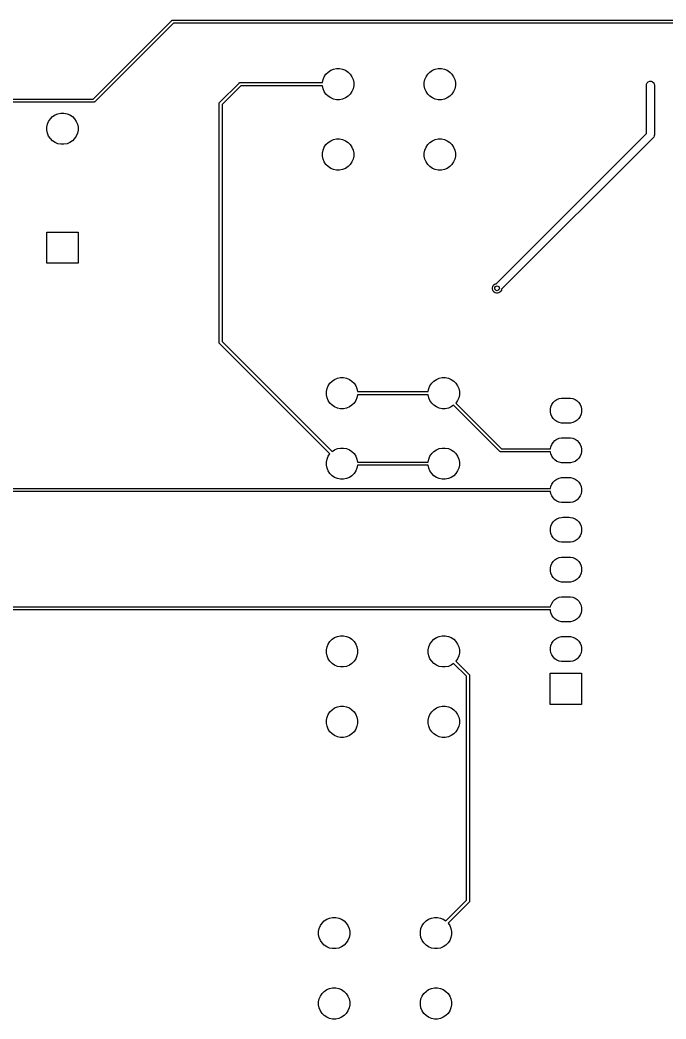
# Model space of a CAD drawing. Extents: x 2.01 to 7.85, y -5.9 to -1.95.
# Drawn here: x 4.933 to 6.557, y -4.46 to -1.947 of the extents above; entities that cross this region are included whole.
import ezdxf

# ---------------------------------------------------------------- set-up
doc = ezdxf.new("R2010")
doc.units = 0
doc.header["$MEASUREMENT"] = 0
doc.layers.add('BLACK', color=7, linetype='CONTINUOUS')

msp = doc.modelspace()

# ---------------------------------------------------------------- linework, layer by layer
at = {"layer": 'BLACK', "linetype": 'CONTINUOUS'}
for p, q in [((5.1165, -2.1457), (5.3141, -1.948)), ((5.3186, -1.9547), (5.1209, -2.1524)), ((5.3141, -1.948), (5.3147, -1.9475)), ((5.3147, -1.9475), (5.3152, -1.9473)), ((5.3152, -1.9473), (5.3162, -1.9469)), ((5.3162, -1.9469), (5.3169, -1.9469)), ((5.3169, -1.9469), (6.8937, -1.9469)), ((6.8921, -1.9547), (5.3186, -1.9547)), ((5.6976, -2.0897), (5.7019, -2.0833)), ((5.7019, -2.0833), (5.7073, -2.0778)), ((5.7073, -2.0778), (5.7137, -2.0735)), ((5.7137, -2.0735), (5.7209, -2.0706)), ((5.7209, -2.0706), (5.7284, -2.0691)), ((5.7284, -2.0691), (5.7361, -2.0691)), ((5.7361, -2.0691), (5.7437, -2.0706)), ((5.7437, -2.0706), (5.7508, -2.0735)), ((5.7508, -2.0735), (5.7573, -2.0778)), ((5.7573, -2.0778), (5.7627, -2.0833)), ((5.7627, -2.0833), (5.767, -2.0897)), ((5.9535, -2.0897), (5.9578, -2.0833)), ((5.9578, -2.0833), (5.9632, -2.0778)), ((5.9632, -2.0778), (5.9696, -2.0735)), ((5.9696, -2.0735), (5.9768, -2.0706)), ((5.9768, -2.0706), (5.9843, -2.0691)), ((5.9843, -2.0691), (5.992, -2.0691)), ((5.992, -2.0691), (5.9996, -2.0706)), ((5.9996, -2.0706), (6.0067, -2.0735)), ((6.0067, -2.0735), (6.0132, -2.0778)), ((6.0132, -2.0778), (6.0186, -2.0833)), ((6.0186, -2.0833), (6.0229, -2.0897)), ((5.4342, -2.1547), (5.4834, -2.1055)), ((5.4834, -2.1055), (5.484, -2.105)), ((5.484, -2.105), (5.4855, -2.1044)), ((5.4855, -2.1044), (5.4862, -2.1043)), ((5.4862, -2.1043), (5.6931, -2.1043)), ((5.6931, -2.1043), (5.6946, -2.0968)), ((5.6946, -2.0968), (5.6976, -2.0897)), ((5.767, -2.0897), (5.77, -2.0968)), ((5.77, -2.0968), (5.7715, -2.1044)), ((5.7715, -2.1044), (5.7715, -2.1121)), ((5.949, -2.1044), (5.9505, -2.0968)), ((5.949, -2.1121), (5.949, -2.1044)), ((5.9505, -2.0968), (5.9535, -2.0897)), ((6.0229, -2.0897), (6.0259, -2.0968)), ((6.0259, -2.0968), (6.0274, -2.1044)), ((6.0274, -2.1044), (6.0274, -2.1121)), ((6.5079, -2.1102), (6.5081, -2.1083)), ((6.5079, -2.2321), (6.5079, -2.1102)), ((6.5081, -2.1083), (6.5095, -2.1048)), ((6.5095, -2.1048), (6.5122, -2.1021)), ((6.5122, -2.1021), (6.5158, -2.1006)), ((6.5158, -2.1006), (6.5196, -2.1006)), ((6.5196, -2.1006), (6.5232, -2.1021)), ((6.5232, -2.1021), (6.5259, -2.1048)), ((6.5259, -2.1048), (6.5274, -2.1083)), ((6.5274, -2.1083), (6.5276, -2.1102)), ((6.5276, -2.1102), (6.5276, -2.2362)), ((5.4879, -2.1122), (5.4409, -2.1591)), ((5.6931, -2.1122), (5.4879, -2.1122)), ((5.6946, -2.1197), (5.6931, -2.1122)), ((5.6976, -2.1268), (5.6946, -2.1197)), ((5.7019, -2.1332), (5.6976, -2.1268)), ((5.7073, -2.1387), (5.7019, -2.1332)), ((5.7627, -2.1332), (5.7573, -2.1387)), ((5.767, -2.1268), (5.7627, -2.1332)), ((5.77, -2.1197), (5.767, -2.1268)), ((5.7715, -2.1121), (5.77, -2.1197)), ((5.9505, -2.1197), (5.949, -2.1121)), ((5.9535, -2.1268), (5.9505, -2.1197)), ((5.9578, -2.1332), (5.9535, -2.1268)), ((5.9632, -2.1387), (5.9578, -2.1332)), ((6.0186, -2.1332), (6.0132, -2.1387)), ((6.0229, -2.1268), (6.0186, -2.1332)), ((6.0259, -2.1197), (6.0229, -2.1268)), ((6.0274, -2.1121), (6.0259, -2.1197)), ((5.1181, -2.1535), (4.6457, -2.1535)), ((4.6473, -2.1457), (5.1165, -2.1457)), ((5.1189, -2.1535), (5.1181, -2.1535)), ((5.1203, -2.1529), (5.1189, -2.1535)), ((5.1209, -2.1524), (5.1203, -2.1529)), ((5.4331, -2.1567), (5.4337, -2.1553)), ((5.4331, -2.1575), (5.4331, -2.1567)), ((5.4331, -2.7579), (5.4331, -2.1575)), ((5.4337, -2.1553), (5.4342, -2.1547)), ((5.4409, -2.1591), (5.4409, -2.7562)), ((5.7137, -2.143), (5.7073, -2.1387)), ((5.7209, -2.1459), (5.7137, -2.143)), ((5.7284, -2.1474), (5.7209, -2.1459)), ((5.7361, -2.1474), (5.7284, -2.1474)), ((5.7437, -2.1459), (5.7361, -2.1474)), ((5.7508, -2.143), (5.7437, -2.1459)), ((5.7573, -2.1387), (5.7508, -2.143)), ((5.9696, -2.143), (5.9632, -2.1387)), ((5.9768, -2.1459), (5.9696, -2.143)), ((5.9843, -2.1474), (5.9768, -2.1459)), ((5.992, -2.1474), (5.9843, -2.1474)), ((5.9996, -2.1459), (5.992, -2.1474)), ((6.0067, -2.143), (5.9996, -2.1459)), ((6.0132, -2.1387), (6.0067, -2.143)), ((5.0144, -2.19), (5.0208, -2.1858)), ((5.0208, -2.1858), (5.0279, -2.1828)), ((5.0279, -2.1828), (5.0355, -2.1813)), ((5.0355, -2.1813), (5.0432, -2.1813)), ((5.0432, -2.1813), (5.0508, -2.1828)), ((5.0508, -2.1828), (5.0579, -2.1858)), ((5.0579, -2.1858), (5.0643, -2.19)), ((5.0002, -2.2166), (5.0017, -2.209)), ((5.0017, -2.209), (5.0046, -2.2019)), ((5.0046, -2.2019), (5.0089, -2.1955)), ((5.0089, -2.1955), (5.0144, -2.19)), ((5.0643, -2.19), (5.0698, -2.1955)), ((5.0698, -2.1955), (5.0741, -2.2019)), ((5.0741, -2.2019), (5.077, -2.209)), ((5.077, -2.209), (5.0786, -2.2166)), ((5.0002, -2.2243), (5.0002, -2.2166)), ((5.0017, -2.2319), (5.0002, -2.2243)), ((5.0046, -2.239), (5.0017, -2.2319)), ((5.077, -2.2319), (5.0741, -2.239)), ((5.0786, -2.2243), (5.077, -2.2319)), ((5.0786, -2.2166), (5.0786, -2.2243)), ((6.1294, -2.6106), (6.5079, -2.2321)), ((6.5276, -2.2362), (6.5274, -2.2381)), ((5.0089, -2.2454), (5.0046, -2.239)), ((5.0144, -2.2509), (5.0089, -2.2454)), ((5.0208, -2.2552), (5.0144, -2.2509)), ((5.0279, -2.2581), (5.0208, -2.2552)), ((5.0355, -2.2597), (5.0279, -2.2581)), ((5.0432, -2.2597), (5.0355, -2.2597)), ((5.0508, -2.2581), (5.0432, -2.2597)), ((5.0579, -2.2552), (5.0508, -2.2581)), ((5.0643, -2.2509), (5.0579, -2.2552)), ((5.0698, -2.2454), (5.0643, -2.2509)), ((5.0741, -2.239), (5.0698, -2.2454)), ((5.6976, -2.2669), (5.7019, -2.2605)), ((5.7019, -2.2605), (5.7073, -2.255)), ((5.7073, -2.255), (5.7137, -2.2507)), ((5.7137, -2.2507), (5.7209, -2.2478)), ((5.7209, -2.2478), (5.7284, -2.2463)), ((5.7284, -2.2463), (5.7361, -2.2463)), ((5.7361, -2.2463), (5.7437, -2.2478)), ((5.7437, -2.2478), (5.7508, -2.2507)), ((5.7508, -2.2507), (5.7573, -2.255)), ((5.7573, -2.255), (5.7627, -2.2605)), ((5.7627, -2.2605), (5.767, -2.2669)), ((5.9535, -2.2669), (5.9578, -2.2605)), ((5.9578, -2.2605), (5.9632, -2.255)), ((5.9632, -2.255), (5.9696, -2.2507)), ((5.9696, -2.2507), (5.9768, -2.2478)), ((5.9768, -2.2478), (5.9843, -2.2463)), ((5.9843, -2.2463), (5.992, -2.2463)), ((5.992, -2.2463), (5.9996, -2.2478)), ((5.9996, -2.2478), (6.0067, -2.2507)), ((6.0067, -2.2507), (6.0132, -2.255)), ((6.0132, -2.255), (6.0186, -2.2605)), ((6.0186, -2.2605), (6.0229, -2.2669)), ((6.5247, -2.2432), (6.1434, -2.6245)), ((6.5259, -2.2417), (6.5247, -2.2432)), ((6.5274, -2.2381), (6.5259, -2.2417)), ((5.6931, -2.2816), (5.6946, -2.274)), ((5.6931, -2.2893), (5.6931, -2.2816)), ((5.6946, -2.274), (5.6976, -2.2669)), ((5.767, -2.2669), (5.77, -2.274)), ((5.77, -2.274), (5.7715, -2.2816)), ((5.7715, -2.2816), (5.7715, -2.2893)), ((5.949, -2.2816), (5.9505, -2.274)), ((5.949, -2.2893), (5.949, -2.2816)), ((5.9505, -2.274), (5.9535, -2.2669)), ((6.0229, -2.2669), (6.0259, -2.274)), ((6.0259, -2.274), (6.0274, -2.2816)), ((6.0274, -2.2816), (6.0274, -2.2893)), ((5.6946, -2.2969), (5.6931, -2.2893)), ((5.6976, -2.304), (5.6946, -2.2969)), ((5.7019, -2.3104), (5.6976, -2.304)), ((5.7073, -2.3159), (5.7019, -2.3104)), ((5.7627, -2.3104), (5.7573, -2.3159)), ((5.767, -2.304), (5.7627, -2.3104)), ((5.77, -2.2969), (5.767, -2.304)), ((5.7715, -2.2893), (5.77, -2.2969)), ((5.9505, -2.2969), (5.949, -2.2893)), ((5.9535, -2.304), (5.9505, -2.2969)), ((5.9578, -2.3104), (5.9535, -2.304)), ((5.9632, -2.3159), (5.9578, -2.3104)), ((6.0186, -2.3104), (6.0132, -2.3159)), ((6.0229, -2.304), (6.0186, -2.3104)), ((6.0259, -2.2969), (6.0229, -2.304)), ((6.0274, -2.2893), (6.0259, -2.2969)), ((5.7137, -2.3202), (5.7073, -2.3159)), ((5.7209, -2.3231), (5.7137, -2.3202)), ((5.7284, -2.3246), (5.7209, -2.3231)), ((5.7361, -2.3246), (5.7284, -2.3246)), ((5.7437, -2.3231), (5.7361, -2.3246)), ((5.7508, -2.3202), (5.7437, -2.3231)), ((5.7573, -2.3159), (5.7508, -2.3202)), ((5.9696, -2.3202), (5.9632, -2.3159)), ((5.9768, -2.3231), (5.9696, -2.3202)), ((5.9843, -2.3246), (5.9768, -2.3231)), ((5.992, -2.3246), (5.9843, -2.3246)), ((5.9996, -2.3231), (5.992, -2.3246)), ((6.0067, -2.3202), (5.9996, -2.3231)), ((6.0132, -2.3159), (6.0067, -2.3202)), ((5, -2.5591), (5, -2.4803)), ((5, -2.4803), (5.0787, -2.4803)), ((5.0787, -2.4803), (5.0787, -2.5591)), ((5.0787, -2.5591), (5, -2.5591)), ((6.1225, -2.6149), (6.1247, -2.6127)), ((6.1247, -2.6127), (6.1274, -2.6111)), ((6.1274, -2.6111), (6.1294, -2.6106)), ((6.1202, -2.6205), (6.121, -2.6175)), ((6.1202, -2.6236), (6.1202, -2.6205)), ((6.121, -2.6266), (6.1202, -2.6236)), ((6.121, -2.6175), (6.1225, -2.6149)), ((6.1225, -2.6292), (6.121, -2.6266)), ((6.1247, -2.6314), (6.1225, -2.6292)), ((6.1274, -2.633), (6.1247, -2.6314)), ((6.1303, -2.6338), (6.1274, -2.633)), ((6.1334, -2.6338), (6.1303, -2.6338)), ((6.1364, -2.633), (6.1334, -2.6338)), ((6.1391, -2.6314), (6.1364, -2.633)), ((6.1413, -2.6292), (6.1391, -2.6314)), ((6.1428, -2.6266), (6.1413, -2.6292)), ((6.1434, -2.6245), (6.1428, -2.6266)), ((5.4331, -2.7586), (5.4331, -2.7579)), ((5.4337, -2.7601), (5.4331, -2.7586)), ((5.4342, -2.7607), (5.4337, -2.7601)), ((5.7116, -3.0381), (5.4342, -2.7607)), ((5.4409, -2.7562), (5.7172, -3.0325)), ((5.7074, -2.8673), (5.7117, -2.8609)), ((5.7117, -2.8609), (5.7171, -2.8554)), ((5.7171, -2.8554), (5.7236, -2.8511)), ((5.7236, -2.8511), (5.7307, -2.8482)), ((5.7307, -2.8482), (5.7383, -2.8466)), ((5.7383, -2.8466), (5.746, -2.8466)), ((5.746, -2.8466), (5.7536, -2.8482)), ((5.7536, -2.8482), (5.7607, -2.8511)), ((5.7607, -2.8511), (5.7671, -2.8554)), ((5.7671, -2.8554), (5.7726, -2.8609)), ((5.7726, -2.8609), (5.7768, -2.8673)), ((5.9633, -2.8673), (5.9676, -2.8609)), ((5.9676, -2.8609), (5.9731, -2.8554)), ((5.9731, -2.8554), (5.9795, -2.8511)), ((5.9795, -2.8511), (5.9866, -2.8482)), ((5.9866, -2.8482), (5.9942, -2.8466)), ((5.9942, -2.8466), (6.0019, -2.8466)), ((6.0019, -2.8466), (6.0095, -2.8482)), ((6.0095, -2.8482), (6.0166, -2.8511)), ((6.0166, -2.8511), (6.023, -2.8554)), ((6.023, -2.8554), (6.0285, -2.8609)), ((6.0285, -2.8609), (6.0328, -2.8673)), ((5.7029, -2.882), (5.7045, -2.8744)), ((5.7029, -2.8897), (5.7029, -2.882)), ((5.7045, -2.8973), (5.7029, -2.8897)), ((5.7045, -2.8744), (5.7074, -2.8673)), ((5.7768, -2.8673), (5.7798, -2.8744)), ((5.7798, -2.8744), (5.7813, -2.8819)), ((5.7813, -2.8898), (5.7798, -2.8973)), ((5.7813, -2.8819), (5.9589, -2.8819)), ((5.9589, -2.8898), (5.7813, -2.8898)), ((5.9589, -2.8819), (5.9604, -2.8744)), ((5.9604, -2.8973), (5.9589, -2.8898)), ((5.9604, -2.8744), (5.9633, -2.8673)), ((6.0328, -2.8673), (6.0357, -2.8744)), ((6.0357, -2.8744), (6.0372, -2.882)), ((6.0372, -2.8897), (6.0357, -2.8973)), ((6.0372, -2.882), (6.0372, -2.8897)), ((5.7074, -2.9044), (5.7045, -2.8973)), ((5.7117, -2.9108), (5.7074, -2.9044)), ((5.7171, -2.9163), (5.7117, -2.9108)), ((5.7726, -2.9108), (5.7671, -2.9163)), ((5.7768, -2.9044), (5.7726, -2.9108)), ((5.7798, -2.8973), (5.7768, -2.9044)), ((5.9633, -2.9044), (5.9604, -2.8973)), ((5.9676, -2.9108), (5.9633, -2.9044)), ((5.9731, -2.9163), (5.9676, -2.9108)), ((6.0328, -2.9044), (6.0285, -2.9107)), ((6.0285, -2.9107), (6.1434, -3.0256)), ((6.0357, -2.8973), (6.0328, -2.9044)), ((6.2673, -2.9204), (6.2697, -2.9147)), ((6.2697, -2.9147), (6.2731, -2.9095)), ((6.2731, -2.9095), (6.2775, -2.9052)), ((6.2775, -2.9052), (6.2826, -2.9018)), ((6.2826, -2.9018), (6.2883, -2.8994)), ((6.2883, -2.8994), (6.2944, -2.8982)), ((6.2944, -2.8982), (6.2974, -2.898)), ((6.2974, -2.898), (6.3132, -2.898)), ((6.3132, -2.898), (6.3163, -2.8982)), ((6.3163, -2.8982), (6.3223, -2.8994)), ((6.3223, -2.8994), (6.328, -2.9018)), ((6.328, -2.9018), (6.3332, -2.9052)), ((6.3332, -2.9052), (6.3375, -2.9095)), ((6.3375, -2.9095), (6.341, -2.9147)), ((6.341, -2.9147), (6.3433, -2.9204)), ((5.7236, -2.9205), (5.7171, -2.9163)), ((5.7307, -2.9235), (5.7236, -2.9205)), ((5.7383, -2.925), (5.7307, -2.9235)), ((5.746, -2.925), (5.7383, -2.925)), ((5.7536, -2.9235), (5.746, -2.925)), ((5.7607, -2.9205), (5.7536, -2.9235)), ((5.7671, -2.9163), (5.7607, -2.9205)), ((5.9795, -2.9205), (5.9731, -2.9163)), ((5.9866, -2.9235), (5.9795, -2.9205)), ((5.9942, -2.925), (5.9866, -2.9235)), ((6.0019, -2.925), (5.9942, -2.925)), ((6.0095, -2.9235), (6.0019, -2.925)), ((6.0166, -2.9205), (6.0095, -2.9235)), ((6.0229, -2.9163), (6.0166, -2.9205)), ((6.1389, -3.0323), (6.0229, -2.9163)), ((6.2661, -2.9264), (6.2673, -2.9204)), ((6.2661, -2.9326), (6.2661, -2.9264)), ((6.2673, -2.9387), (6.2661, -2.9326)), ((6.2697, -2.9444), (6.2673, -2.9387)), ((6.3433, -2.9387), (6.341, -2.9444)), ((6.3433, -2.9204), (6.3445, -2.9264)), ((6.3445, -2.9326), (6.3433, -2.9387)), ((6.3445, -2.9264), (6.3445, -2.9326)), ((6.2731, -2.9495), (6.2697, -2.9444)), ((6.2775, -2.9539), (6.2731, -2.9495)), ((6.2826, -2.9573), (6.2775, -2.9539)), ((6.2883, -2.9597), (6.2826, -2.9573)), ((6.2944, -2.9609), (6.2883, -2.9597)), ((6.2974, -2.961), (6.2944, -2.9609)), ((6.3132, -2.961), (6.2974, -2.961)), ((6.3163, -2.9609), (6.3132, -2.961)), ((6.3223, -2.9597), (6.3163, -2.9609)), ((6.328, -2.9573), (6.3223, -2.9597)), ((6.3332, -2.9539), (6.328, -2.9573)), ((6.3375, -2.9495), (6.3332, -2.9539)), ((6.341, -2.9444), (6.3375, -2.9495)), ((6.2673, -3.0204), (6.2697, -3.0147)), ((6.2697, -3.0147), (6.2731, -3.0095)), ((6.2731, -3.0095), (6.2775, -3.0052)), ((6.2775, -3.0052), (6.2826, -3.0018)), ((6.2826, -3.0018), (6.2883, -2.9994)), ((6.2883, -2.9994), (6.2944, -2.9982)), ((6.2944, -2.9982), (6.2974, -2.998)), ((6.2974, -2.998), (6.3132, -2.998)), ((6.3132, -2.998), (6.3163, -2.9982)), ((6.3163, -2.9982), (6.3223, -2.9994)), ((6.3223, -2.9994), (6.328, -3.0018)), ((6.328, -3.0018), (6.3332, -3.0052)), ((6.3332, -3.0052), (6.3375, -3.0095)), ((6.3375, -3.0095), (6.341, -3.0147)), ((6.341, -3.0147), (6.3433, -3.0204)), ((5.7074, -3.0444), (5.7116, -3.0381)), ((5.7172, -3.0325), (5.7236, -3.0283)), ((5.7236, -3.0283), (5.7307, -3.0253)), ((5.7307, -3.0253), (5.7383, -3.0238)), ((5.7383, -3.0238), (5.746, -3.0238)), ((5.746, -3.0238), (5.7536, -3.0253)), ((5.7536, -3.0253), (5.7607, -3.0283)), ((5.7607, -3.0283), (5.7671, -3.0326)), ((5.7671, -3.0326), (5.7726, -3.038)), ((5.7726, -3.038), (5.7768, -3.0444)), ((5.9633, -3.0444), (5.9676, -3.038)), ((5.9676, -3.038), (5.9731, -3.0326)), ((5.9731, -3.0326), (5.9795, -3.0283)), ((5.9795, -3.0283), (5.9866, -3.0253)), ((5.9866, -3.0253), (5.9942, -3.0238)), ((5.9942, -3.0238), (6.0019, -3.0238)), ((6.0019, -3.0238), (6.0095, -3.0253)), ((6.0095, -3.0253), (6.0166, -3.0283)), ((6.0166, -3.0283), (6.023, -3.0326)), ((6.023, -3.0326), (6.0285, -3.038)), ((6.0285, -3.038), (6.0328, -3.0444)), ((6.1395, -3.0328), (6.1389, -3.0323)), ((6.141, -3.0334), (6.1395, -3.0328)), ((6.1417, -3.0335), (6.141, -3.0334)), ((6.2663, -3.0335), (6.1417, -3.0335)), ((6.1434, -3.0256), (6.2663, -3.0256)), ((6.2663, -3.0256), (6.2673, -3.0204)), ((6.2673, -3.0387), (6.2663, -3.0335)), ((6.2697, -3.0444), (6.2673, -3.0387)), ((6.3433, -3.0387), (6.341, -3.0444)), ((6.3433, -3.0204), (6.3445, -3.0264)), ((6.3445, -3.0326), (6.3433, -3.0387)), ((6.3445, -3.0264), (6.3445, -3.0326)), ((5.7029, -3.0591), (5.7045, -3.0516)), ((5.7029, -3.0669), (5.7029, -3.0591)), ((5.7045, -3.0516), (5.7074, -3.0444)), ((5.7768, -3.0444), (5.7798, -3.0516)), ((5.7798, -3.0516), (5.7813, -3.0591)), ((5.7813, -3.0591), (5.9589, -3.0591)), ((5.9589, -3.0591), (5.9604, -3.0516)), ((5.9604, -3.0516), (5.9633, -3.0444)), ((6.0328, -3.0444), (6.0357, -3.0516)), ((6.0357, -3.0516), (6.0372, -3.0591)), ((6.0372, -3.0591), (6.0372, -3.0669)), ((6.2731, -3.0495), (6.2697, -3.0444)), ((6.2775, -3.0539), (6.2731, -3.0495)), ((6.2826, -3.0573), (6.2775, -3.0539)), ((6.2883, -3.0597), (6.2826, -3.0573)), ((6.2944, -3.0609), (6.2883, -3.0597)), ((6.2974, -3.061), (6.2944, -3.0609)), ((6.3132, -3.061), (6.2974, -3.061)), ((6.3163, -3.0609), (6.3132, -3.061)), ((6.3223, -3.0597), (6.3163, -3.0609)), ((6.328, -3.0573), (6.3223, -3.0597)), ((6.3332, -3.0539), (6.328, -3.0573)), ((6.3375, -3.0495), (6.3332, -3.0539)), ((6.341, -3.0444), (6.3375, -3.0495)), ((5.7045, -3.0744), (5.7029, -3.0669)), ((5.7074, -3.0816), (5.7045, -3.0744)), ((5.7117, -3.088), (5.7074, -3.0816)), ((5.7171, -3.0934), (5.7117, -3.088)), ((5.7726, -3.088), (5.7671, -3.0934)), ((5.7768, -3.0816), (5.7726, -3.088)), ((5.7798, -3.0744), (5.7768, -3.0816)), ((5.7813, -3.0669), (5.7798, -3.0744)), ((5.9589, -3.0669), (5.7813, -3.0669)), ((5.9604, -3.0744), (5.9589, -3.0669)), ((5.9633, -3.0816), (5.9604, -3.0744)), ((5.9676, -3.088), (5.9633, -3.0816)), ((5.9731, -3.0934), (5.9676, -3.088)), ((6.0285, -3.088), (6.023, -3.0934)), ((6.0328, -3.0816), (6.0285, -3.088)), ((6.0357, -3.0744), (6.0328, -3.0816)), ((6.0372, -3.0669), (6.0357, -3.0744)), ((5.7236, -3.0977), (5.7171, -3.0934)), ((5.7307, -3.1007), (5.7236, -3.0977)), ((5.7383, -3.1022), (5.7307, -3.1007)), ((5.746, -3.1022), (5.7383, -3.1022)), ((5.7536, -3.1007), (5.746, -3.1022)), ((5.7607, -3.0977), (5.7536, -3.1007)), ((5.7671, -3.0934), (5.7607, -3.0977)), ((5.9795, -3.0977), (5.9731, -3.0934)), ((5.9866, -3.1007), (5.9795, -3.0977)), ((5.9942, -3.1022), (5.9866, -3.1007)), ((6.0019, -3.1022), (5.9942, -3.1022)), ((6.0095, -3.1007), (6.0019, -3.1022)), ((6.0166, -3.0977), (6.0095, -3.1007)), ((6.023, -3.0934), (6.0166, -3.0977)), ((6.2673, -3.1204), (6.2697, -3.1147)), ((6.2697, -3.1147), (6.2731, -3.1095)), ((6.2731, -3.1095), (6.2775, -3.1052)), ((6.2775, -3.1052), (6.2826, -3.1018)), ((6.2826, -3.1018), (6.2883, -3.0994)), ((6.2883, -3.0994), (6.2944, -3.0982)), ((6.2944, -3.0982), (6.2974, -3.098)), ((6.2974, -3.098), (6.3132, -3.098)), ((6.3132, -3.098), (6.3163, -3.0982)), ((6.3163, -3.0982), (6.3223, -3.0994)), ((6.3223, -3.0994), (6.328, -3.1018)), ((6.328, -3.1018), (6.3332, -3.1052)), ((6.3332, -3.1052), (6.3375, -3.1095)), ((6.3375, -3.1095), (6.341, -3.1147)), ((6.341, -3.1147), (6.3433, -3.1204)), ((6.2663, -3.1335), (4.3323, -3.1335)), ((4.3339, -3.1256), (6.2663, -3.1256)), ((6.2663, -3.1256), (6.2673, -3.1204)), ((6.2673, -3.1387), (6.2663, -3.1335)), ((6.2697, -3.1444), (6.2673, -3.1387)), ((6.3433, -3.1387), (6.341, -3.1444)), ((6.3433, -3.1204), (6.3445, -3.1264)), ((6.3445, -3.1326), (6.3433, -3.1387)), ((6.3445, -3.1264), (6.3445, -3.1326)), ((6.2731, -3.1495), (6.2697, -3.1444)), ((6.2775, -3.1539), (6.2731, -3.1495)), ((6.2826, -3.1573), (6.2775, -3.1539)), ((6.2883, -3.1597), (6.2826, -3.1573)), ((6.2944, -3.1609), (6.2883, -3.1597)), ((6.2974, -3.161), (6.2944, -3.1609)), ((6.3132, -3.161), (6.2974, -3.161)), ((6.3163, -3.1609), (6.3132, -3.161)), ((6.3223, -3.1597), (6.3163, -3.1609)), ((6.328, -3.1573), (6.3223, -3.1597)), ((6.3332, -3.1539), (6.328, -3.1573)), ((6.3375, -3.1495), (6.3332, -3.1539)), ((6.341, -3.1444), (6.3375, -3.1495)), ((6.2673, -3.2204), (6.2697, -3.2147)), ((6.2697, -3.2147), (6.2731, -3.2095)), ((6.2731, -3.2095), (6.2775, -3.2052)), ((6.2775, -3.2052), (6.2826, -3.2018)), ((6.2826, -3.2018), (6.2883, -3.1994)), ((6.2883, -3.1994), (6.2944, -3.1982)), ((6.2944, -3.1982), (6.2974, -3.198)), ((6.2974, -3.198), (6.3132, -3.198)), ((6.3132, -3.198), (6.3163, -3.1982)), ((6.3163, -3.1982), (6.3223, -3.1994)), ((6.3223, -3.1994), (6.328, -3.2018)), ((6.328, -3.2018), (6.3332, -3.2052)), ((6.3332, -3.2052), (6.3375, -3.2095)), ((6.3375, -3.2095), (6.341, -3.2147)), ((6.341, -3.2147), (6.3433, -3.2204)), ((6.2661, -3.2264), (6.2673, -3.2204)), ((6.2661, -3.2326), (6.2661, -3.2264)), ((6.2673, -3.2387), (6.2661, -3.2326)), ((6.2697, -3.2444), (6.2673, -3.2387)), ((6.3433, -3.2387), (6.341, -3.2444)), ((6.3433, -3.2204), (6.3445, -3.2264)), ((6.3445, -3.2326), (6.3433, -3.2387)), ((6.3445, -3.2264), (6.3445, -3.2326)), ((6.2731, -3.2495), (6.2697, -3.2444)), ((6.2775, -3.2539), (6.2731, -3.2495)), ((6.2826, -3.2573), (6.2775, -3.2539)), ((6.2883, -3.2597), (6.2826, -3.2573)), ((6.2944, -3.2609), (6.2883, -3.2597)), ((6.2974, -3.261), (6.2944, -3.2609)), ((6.3132, -3.261), (6.2974, -3.261)), ((6.3163, -3.2609), (6.3132, -3.261)), ((6.3223, -3.2597), (6.3163, -3.2609)), ((6.328, -3.2573), (6.3223, -3.2597)), ((6.3332, -3.2539), (6.328, -3.2573)), ((6.3375, -3.2495), (6.3332, -3.2539)), ((6.341, -3.2444), (6.3375, -3.2495)), ((6.2673, -3.3204), (6.2697, -3.3147)), ((6.2697, -3.3147), (6.2731, -3.3095)), ((6.2731, -3.3095), (6.2775, -3.3052)), ((6.2775, -3.3052), (6.2826, -3.3018)), ((6.2826, -3.3018), (6.2883, -3.2994)), ((6.2883, -3.2994), (6.2944, -3.2982)), ((6.2944, -3.2982), (6.2974, -3.298)), ((6.2974, -3.298), (6.3132, -3.298)), ((6.3132, -3.298), (6.3163, -3.2982)), ((6.3163, -3.2982), (6.3223, -3.2994)), ((6.3223, -3.2994), (6.328, -3.3018)), ((6.328, -3.3018), (6.3332, -3.3052)), ((6.3332, -3.3052), (6.3375, -3.3095)), ((6.3375, -3.3095), (6.341, -3.3147)), ((6.341, -3.3147), (6.3433, -3.3204)), ((6.2661, -3.3264), (6.2673, -3.3204)), ((6.2661, -3.3326), (6.2661, -3.3264)), ((6.2673, -3.3387), (6.2661, -3.3326)), ((6.2697, -3.3444), (6.2673, -3.3387)), ((6.3433, -3.3387), (6.341, -3.3444)), ((6.3433, -3.3204), (6.3445, -3.3264)), ((6.3445, -3.3326), (6.3433, -3.3387)), ((6.3445, -3.3264), (6.3445, -3.3326)), ((6.2731, -3.3495), (6.2697, -3.3444)), ((6.2775, -3.3539), (6.2731, -3.3495)), ((6.2826, -3.3573), (6.2775, -3.3539)), ((6.2883, -3.3597), (6.2826, -3.3573)), ((6.2944, -3.3609), (6.2883, -3.3597)), ((6.2974, -3.361), (6.2944, -3.3609)), ((6.3132, -3.361), (6.2974, -3.361)), ((6.3163, -3.3609), (6.3132, -3.361)), ((6.3223, -3.3597), (6.3163, -3.3609)), ((6.328, -3.3573), (6.3223, -3.3597)), ((6.3332, -3.3539), (6.328, -3.3573)), ((6.3375, -3.3495), (6.3332, -3.3539)), ((6.341, -3.3444), (6.3375, -3.3495)), ((6.2673, -3.4204), (6.2697, -3.4147)), ((6.2697, -3.4147), (6.2731, -3.4095)), ((6.2731, -3.4095), (6.2775, -3.4052)), ((6.2775, -3.4052), (6.2826, -3.4018)), ((6.2826, -3.4018), (6.2883, -3.3994)), ((6.2883, -3.3994), (6.2944, -3.3982)), ((6.2944, -3.3982), (6.2974, -3.398)), ((6.2974, -3.398), (6.3132, -3.398)), ((6.3132, -3.398), (6.3163, -3.3982)), ((6.3163, -3.3982), (6.3223, -3.3994)), ((6.3223, -3.3994), (6.328, -3.4018)), ((6.328, -3.4018), (6.3332, -3.4052)), ((6.3332, -3.4052), (6.3375, -3.4095)), ((6.3375, -3.4095), (6.341, -3.4147)), ((6.341, -3.4147), (6.3433, -3.4204)), ((6.2661, -3.4311), (3.4488, -3.4311)), ((3.4528, -3.4232), (6.2667, -3.4232)), ((6.2661, -3.4326), (6.2661, -3.4311)), ((6.2673, -3.4387), (6.2661, -3.4326)), ((6.2667, -3.4232), (6.2673, -3.4204)), ((6.2697, -3.4444), (6.2673, -3.4387)), ((6.3433, -3.4387), (6.341, -3.4444)), ((6.3433, -3.4204), (6.3445, -3.4264)), ((6.3445, -3.4326), (6.3433, -3.4387)), ((6.3445, -3.4264), (6.3445, -3.4326)), ((6.2731, -3.4495), (6.2697, -3.4444)), ((6.2775, -3.4539), (6.2731, -3.4495)), ((6.2826, -3.4573), (6.2775, -3.4539)), ((6.2883, -3.4597), (6.2826, -3.4573)), ((6.2944, -3.4609), (6.2883, -3.4597)), ((6.2974, -3.461), (6.2944, -3.4609)), ((6.3132, -3.461), (6.2974, -3.461)), ((6.3163, -3.4609), (6.3132, -3.461)), ((6.3223, -3.4597), (6.3163, -3.4609)), ((6.328, -3.4573), (6.3223, -3.4597)), ((6.3332, -3.4539), (6.328, -3.4573)), ((6.3375, -3.4495), (6.3332, -3.4539)), ((6.341, -3.4444), (6.3375, -3.4495)), ((5.7045, -3.524), (5.7074, -3.5169)), ((5.7074, -3.5169), (5.7117, -3.5105)), ((5.7117, -3.5105), (5.7171, -3.505)), ((5.7171, -3.505), (5.7236, -3.5007)), ((5.7236, -3.5007), (5.7307, -3.4978)), ((5.7307, -3.4978), (5.7383, -3.4963)), ((5.7383, -3.4963), (5.746, -3.4963)), ((5.746, -3.4963), (5.7536, -3.4978)), ((5.7536, -3.4978), (5.7607, -3.5007)), ((5.7607, -3.5007), (5.7671, -3.505)), ((5.7671, -3.505), (5.7726, -3.5105)), ((5.7726, -3.5105), (5.7768, -3.5169)), ((5.7768, -3.5169), (5.7798, -3.524)), ((5.9604, -3.524), (5.9633, -3.5169)), ((5.9633, -3.5169), (5.9676, -3.5105)), ((5.9676, -3.5105), (5.9731, -3.505)), ((5.9731, -3.505), (5.9795, -3.5007)), ((5.9795, -3.5007), (5.9866, -3.4978)), ((5.9866, -3.4978), (5.9942, -3.4963)), ((5.9942, -3.4963), (6.0019, -3.4963)), ((6.0019, -3.4963), (6.0095, -3.4978)), ((6.0095, -3.4978), (6.0166, -3.5007)), ((6.0166, -3.5007), (6.023, -3.505)), ((6.023, -3.505), (6.0285, -3.5105)), ((6.0285, -3.5105), (6.0328, -3.5169)), ((6.0328, -3.5169), (6.0357, -3.524)), ((6.2673, -3.5204), (6.2697, -3.5147)), ((6.2697, -3.5147), (6.2731, -3.5095)), ((6.2731, -3.5095), (6.2775, -3.5052)), ((6.2775, -3.5052), (6.2826, -3.5018)), ((6.2826, -3.5018), (6.2883, -3.4994)), ((6.2883, -3.4994), (6.2944, -3.4982)), ((6.2944, -3.4982), (6.2974, -3.498)), ((6.2974, -3.498), (6.3132, -3.498)), ((6.3132, -3.498), (6.3163, -3.4982)), ((6.3163, -3.4982), (6.3223, -3.4994)), ((6.3223, -3.4994), (6.328, -3.5018)), ((6.328, -3.5018), (6.3332, -3.5052)), ((6.3332, -3.5052), (6.3375, -3.5095)), ((6.3375, -3.5095), (6.341, -3.5147)), ((6.341, -3.5147), (6.3433, -3.5204)), ((5.7029, -3.5316), (5.7045, -3.524)), ((5.7029, -3.5393), (5.7029, -3.5316)), ((5.7045, -3.5469), (5.7029, -3.5393)), ((5.7798, -3.524), (5.7813, -3.5316)), ((5.7813, -3.5393), (5.7798, -3.5469)), ((5.7813, -3.5316), (5.7813, -3.5393)), ((5.9589, -3.5316), (5.9604, -3.524)), ((5.9589, -3.5393), (5.9589, -3.5316)), ((5.9604, -3.5469), (5.9589, -3.5393)), ((6.0357, -3.524), (6.0372, -3.5316)), ((6.0372, -3.5393), (6.0357, -3.5469)), ((6.0372, -3.5316), (6.0372, -3.5393)), ((6.2661, -3.5264), (6.2673, -3.5204)), ((6.2661, -3.5326), (6.2661, -3.5264)), ((6.2673, -3.5387), (6.2661, -3.5326)), ((6.2697, -3.5444), (6.2673, -3.5387)), ((6.3433, -3.5387), (6.341, -3.5444)), ((6.3433, -3.5204), (6.3445, -3.5264)), ((6.3445, -3.5326), (6.3433, -3.5387)), ((6.3445, -3.5264), (6.3445, -3.5326)), ((5.7074, -3.554), (5.7045, -3.5469)), ((5.7117, -3.5604), (5.7074, -3.554)), ((5.7171, -3.5659), (5.7117, -3.5604)), ((5.7236, -3.5702), (5.7171, -3.5659)), ((5.7671, -3.5659), (5.7607, -3.5702)), ((5.7726, -3.5604), (5.7671, -3.5659)), ((5.7768, -3.554), (5.7726, -3.5604)), ((5.7798, -3.5469), (5.7768, -3.554)), ((5.9633, -3.554), (5.9604, -3.5469)), ((5.9676, -3.5604), (5.9633, -3.554)), ((5.9731, -3.5659), (5.9676, -3.5604)), ((5.9795, -3.5702), (5.9731, -3.5659)), ((6.0229, -3.5659), (6.0166, -3.5702)), ((6.0552, -3.5981), (6.0229, -3.5659)), ((6.0328, -3.554), (6.0285, -3.5603)), ((6.0285, -3.5603), (6.0619, -3.5937)), ((6.0357, -3.5469), (6.0328, -3.554)), ((6.2731, -3.5495), (6.2697, -3.5444)), ((6.2775, -3.5539), (6.2731, -3.5495)), ((6.2826, -3.5573), (6.2775, -3.5539)), ((6.2883, -3.5597), (6.2826, -3.5573)), ((6.2944, -3.5609), (6.2883, -3.5597)), ((6.2974, -3.561), (6.2944, -3.5609)), ((6.3132, -3.561), (6.2974, -3.561)), ((6.3163, -3.5609), (6.3132, -3.561)), ((6.3223, -3.5597), (6.3163, -3.5609)), ((6.328, -3.5573), (6.3223, -3.5597)), ((6.3332, -3.5539), (6.328, -3.5573)), ((6.3375, -3.5495), (6.3332, -3.5539)), ((6.341, -3.5444), (6.3375, -3.5495)), ((5.7307, -3.5731), (5.7236, -3.5702)), ((5.7383, -3.5746), (5.7307, -3.5731)), ((5.746, -3.5746), (5.7383, -3.5746)), ((5.7536, -3.5731), (5.746, -3.5746)), ((5.7607, -3.5702), (5.7536, -3.5731)), ((5.9866, -3.5731), (5.9795, -3.5702)), ((5.9942, -3.5746), (5.9866, -3.5731)), ((6.0019, -3.5746), (5.9942, -3.5746)), ((6.0095, -3.5731), (6.0019, -3.5746)), ((6.0166, -3.5702), (6.0095, -3.5731)), ((6.0619, -3.5937), (6.0624, -3.5943)), ((6.0624, -3.5943), (6.0624, -3.5943)), ((6.0624, -3.5943), (6.063, -3.5957)), ((6.2659, -3.6689), (6.2659, -3.5902)), ((6.2659, -3.5902), (6.3447, -3.5902)), ((6.3447, -3.5902), (6.3447, -3.6689)), ((6.0552, -4.1617), (6.0552, -3.5981)), ((6.063, -3.5957), (6.063, -3.5965)), ((6.063, -3.5965), (6.063, -4.1633)), ((6.3447, -3.6689), (6.2659, -3.6689)), ((5.7045, -3.7012), (5.7074, -3.694)), ((5.7074, -3.694), (5.7117, -3.6876)), ((5.7117, -3.6876), (5.7171, -3.6822)), ((5.7171, -3.6822), (5.7236, -3.6779)), ((5.7236, -3.6779), (5.7307, -3.6749)), ((5.7307, -3.6749), (5.7383, -3.6734)), ((5.7383, -3.6734), (5.746, -3.6734)), ((5.746, -3.6734), (5.7536, -3.6749)), ((5.7536, -3.6749), (5.7607, -3.6779)), ((5.7607, -3.6779), (5.7671, -3.6822)), ((5.7671, -3.6822), (5.7726, -3.6876)), ((5.7726, -3.6876), (5.7768, -3.694)), ((5.7768, -3.694), (5.7798, -3.7012)), ((5.9604, -3.7012), (5.9633, -3.694)), ((5.9633, -3.694), (5.9676, -3.6876)), ((5.9676, -3.6876), (5.9731, -3.6822)), ((5.9731, -3.6822), (5.9795, -3.6779)), ((5.9795, -3.6779), (5.9866, -3.6749)), ((5.9866, -3.6749), (5.9942, -3.6734)), ((5.9942, -3.6734), (6.0019, -3.6734)), ((6.0019, -3.6734), (6.0095, -3.6749)), ((6.0095, -3.6749), (6.0166, -3.6779)), ((6.0166, -3.6779), (6.023, -3.6822)), ((6.023, -3.6822), (6.0285, -3.6876)), ((6.0285, -3.6876), (6.0328, -3.694)), ((6.0328, -3.694), (6.0357, -3.7012)), ((5.7029, -3.7087), (5.7045, -3.7012)), ((5.7029, -3.7165), (5.7029, -3.7087)), ((5.7045, -3.724), (5.7029, -3.7165)), ((5.7798, -3.7012), (5.7813, -3.7087)), ((5.7813, -3.7165), (5.7798, -3.724)), ((5.7813, -3.7087), (5.7813, -3.7165)), ((5.9589, -3.7087), (5.9604, -3.7012)), ((5.9589, -3.7165), (5.9589, -3.7087)), ((5.9604, -3.724), (5.9589, -3.7165)), ((6.0357, -3.7012), (6.0372, -3.7087)), ((6.0372, -3.7165), (6.0357, -3.724)), ((6.0372, -3.7087), (6.0372, -3.7165)), ((5.7074, -3.7312), (5.7045, -3.724)), ((5.7117, -3.7376), (5.7074, -3.7312)), ((5.7171, -3.743), (5.7117, -3.7376)), ((5.7236, -3.7473), (5.7171, -3.743)), ((5.7671, -3.743), (5.7607, -3.7473)), ((5.7726, -3.7376), (5.7671, -3.743)), ((5.7768, -3.7312), (5.7726, -3.7376)), ((5.7798, -3.724), (5.7768, -3.7312)), ((5.9633, -3.7312), (5.9604, -3.724)), ((5.9676, -3.7376), (5.9633, -3.7312)), ((5.9731, -3.743), (5.9676, -3.7376)), ((5.9795, -3.7473), (5.9731, -3.743)), ((6.023, -3.743), (6.0166, -3.7473)), ((6.0285, -3.7376), (6.023, -3.743)), ((6.0328, -3.7312), (6.0285, -3.7376)), ((6.0357, -3.724), (6.0328, -3.7312)), ((5.7307, -3.7503), (5.7236, -3.7473)), ((5.7383, -3.7518), (5.7307, -3.7503)), ((5.746, -3.7518), (5.7383, -3.7518)), ((5.7536, -3.7503), (5.746, -3.7518)), ((5.7607, -3.7473), (5.7536, -3.7503)), ((5.9866, -3.7503), (5.9795, -3.7473)), ((5.9942, -3.7518), (5.9866, -3.7503)), ((6.0019, -3.7518), (5.9942, -3.7518)), ((6.0095, -3.7503), (6.0019, -3.7518)), ((6.0166, -3.7473), (6.0095, -3.7503)), ((6.0033, -4.2136), (6.0552, -4.1617)), ((6.0619, -4.1661), (6.0088, -4.2192)), ((6.0624, -4.1655), (6.0619, -4.1661)), ((6.063, -4.1641), (6.0624, -4.1655)), ((6.063, -4.1633), (6.063, -4.1641)), ((5.6877, -4.2255), (5.692, -4.2191)), ((5.692, -4.2191), (5.6975, -4.2137)), ((5.6975, -4.2137), (5.7039, -4.2094)), ((5.7039, -4.2094), (5.711, -4.2064)), ((5.711, -4.2064), (5.7186, -4.2049)), ((5.7186, -4.2049), (5.7263, -4.2049)), ((5.7263, -4.2049), (5.7339, -4.2064)), ((5.7339, -4.2064), (5.741, -4.2094)), ((5.741, -4.2094), (5.7474, -4.2137)), ((5.7474, -4.2137), (5.7529, -4.2191)), ((5.7529, -4.2191), (5.7572, -4.2255)), ((5.9436, -4.2255), (5.9479, -4.2191)), ((5.9479, -4.2191), (5.9534, -4.2137)), ((5.9534, -4.2137), (5.9598, -4.2094)), ((5.9598, -4.2094), (5.9669, -4.2064)), ((5.9669, -4.2064), (5.9745, -4.2049)), ((5.9745, -4.2049), (5.9822, -4.2049)), ((5.9822, -4.2049), (5.9898, -4.2064)), ((5.9898, -4.2064), (5.9969, -4.2094)), ((5.9969, -4.2094), (6.0033, -4.2136)), ((6.0088, -4.2192), (6.0131, -4.2255)), ((5.6833, -4.2402), (5.6848, -4.2327)), ((5.6833, -4.248), (5.6833, -4.2402)), ((5.6848, -4.2555), (5.6833, -4.248)), ((5.6848, -4.2327), (5.6877, -4.2255)), ((5.7572, -4.2255), (5.7601, -4.2327)), ((5.7601, -4.2327), (5.7616, -4.2402)), ((5.7616, -4.248), (5.7601, -4.2555)), ((5.7616, -4.2402), (5.7616, -4.248)), ((5.9392, -4.2402), (5.9407, -4.2327)), ((5.9392, -4.248), (5.9392, -4.2402)), ((5.9407, -4.2555), (5.9392, -4.248)), ((5.9407, -4.2327), (5.9436, -4.2255)), ((6.0131, -4.2255), (6.016, -4.2327)), ((6.016, -4.2327), (6.0175, -4.2402)), ((6.0175, -4.248), (6.016, -4.2555)), ((6.0175, -4.2402), (6.0175, -4.248)), ((5.6877, -4.2627), (5.6848, -4.2555)), ((5.692, -4.2691), (5.6877, -4.2627)), ((5.6975, -4.2745), (5.692, -4.2691)), ((5.7529, -4.2691), (5.7474, -4.2745)), ((5.7572, -4.2627), (5.7529, -4.2691)), ((5.7601, -4.2555), (5.7572, -4.2627)), ((5.9436, -4.2627), (5.9407, -4.2555)), ((5.9479, -4.2691), (5.9436, -4.2627)), ((5.9534, -4.2745), (5.9479, -4.2691)), ((6.0088, -4.2691), (6.0033, -4.2745)), ((6.0131, -4.2627), (6.0088, -4.2691)), ((6.016, -4.2555), (6.0131, -4.2627)), ((5.7039, -4.2788), (5.6975, -4.2745)), ((5.711, -4.2818), (5.7039, -4.2788)), ((5.7186, -4.2833), (5.711, -4.2818)), ((5.7263, -4.2833), (5.7186, -4.2833)), ((5.7339, -4.2818), (5.7263, -4.2833)), ((5.741, -4.2788), (5.7339, -4.2818)), ((5.7474, -4.2745), (5.741, -4.2788)), ((5.9598, -4.2788), (5.9534, -4.2745)), ((5.9669, -4.2818), (5.9598, -4.2788)), ((5.9745, -4.2833), (5.9669, -4.2818)), ((5.9822, -4.2833), (5.9745, -4.2833)), ((5.9898, -4.2818), (5.9822, -4.2833)), ((5.9969, -4.2788), (5.9898, -4.2818)), ((6.0033, -4.2745), (5.9969, -4.2788)), ((5.6877, -4.4027), (5.692, -4.3963)), ((5.692, -4.3963), (5.6975, -4.3908)), ((5.6975, -4.3908), (5.7039, -4.3865)), ((5.7039, -4.3865), (5.711, -4.3836)), ((5.711, -4.3836), (5.7186, -4.3821)), ((5.7186, -4.3821), (5.7263, -4.3821)), ((5.7263, -4.3821), (5.7339, -4.3836)), ((5.7339, -4.3836), (5.741, -4.3865)), ((5.741, -4.3865), (5.7474, -4.3908)), ((5.7474, -4.3908), (5.7529, -4.3963)), ((5.7529, -4.3963), (5.7572, -4.4027)), ((5.9436, -4.4027), (5.9479, -4.3963)), ((5.9479, -4.3963), (5.9534, -4.3908)), ((5.9534, -4.3908), (5.9598, -4.3865)), ((5.9598, -4.3865), (5.9669, -4.3836)), ((5.9669, -4.3836), (5.9745, -4.3821)), ((5.9745, -4.3821), (5.9822, -4.3821)), ((5.9822, -4.3821), (5.9898, -4.3836)), ((5.9898, -4.3836), (5.9969, -4.3865)), ((5.9969, -4.3865), (6.0033, -4.3908)), ((6.0033, -4.3908), (6.0088, -4.3963)), ((6.0088, -4.3963), (6.0131, -4.4027)), ((5.6833, -4.4174), (5.6848, -4.4098)), ((5.6833, -4.4251), (5.6833, -4.4174)), ((5.6848, -4.4098), (5.6877, -4.4027)), ((5.7572, -4.4027), (5.7601, -4.4098)), ((5.7601, -4.4098), (5.7616, -4.4174)), ((5.7616, -4.4174), (5.7616, -4.4251)), ((5.9392, -4.4174), (5.9407, -4.4098)), ((5.9392, -4.4251), (5.9392, -4.4174)), ((5.9407, -4.4098), (5.9436, -4.4027)), ((6.0131, -4.4027), (6.016, -4.4098)), ((6.016, -4.4098), (6.0175, -4.4174)), ((6.0175, -4.4174), (6.0175, -4.4251)), ((5.6848, -4.4327), (5.6833, -4.4251)), ((5.6877, -4.4398), (5.6848, -4.4327)), ((5.692, -4.4462), (5.6877, -4.4398)), ((5.6975, -4.4517), (5.692, -4.4462)), ((5.7529, -4.4462), (5.7474, -4.4517)), ((5.7572, -4.4398), (5.7529, -4.4462)), ((5.7601, -4.4327), (5.7572, -4.4398)), ((5.7616, -4.4251), (5.7601, -4.4327)), ((5.9407, -4.4327), (5.9392, -4.4251)), ((5.9436, -4.4398), (5.9407, -4.4327)), ((5.9479, -4.4462), (5.9436, -4.4398)), ((5.9534, -4.4517), (5.9479, -4.4462)), ((6.0088, -4.4462), (6.0033, -4.4517)), ((6.0131, -4.4398), (6.0088, -4.4462)), ((6.016, -4.4327), (6.0131, -4.4398)), ((6.0175, -4.4251), (6.016, -4.4327)), ((5.7039, -4.456), (5.6975, -4.4517)), ((5.711, -4.4589), (5.7039, -4.456)), ((5.7186, -4.4604), (5.711, -4.4589)), ((5.7263, -4.4604), (5.7186, -4.4604)), ((5.7339, -4.4589), (5.7263, -4.4604)), ((5.741, -4.456), (5.7339, -4.4589)), ((5.7474, -4.4517), (5.741, -4.456)), ((5.9598, -4.456), (5.9534, -4.4517)), ((5.9669, -4.4589), (5.9598, -4.456)), ((5.9745, -4.4604), (5.9669, -4.4589)), ((5.9822, -4.4604), (5.9745, -4.4604)), ((5.9898, -4.4589), (5.9822, -4.4604)), ((5.9969, -4.456), (5.9898, -4.4589)), ((6.0033, -4.4517), (5.9969, -4.456))]:
    msp.add_line(p, q, dxfattribs=at)
at = {"layer": 'BLACK'}
msp.add_circle((6.1319, -2.622), 0.00591, dxfattribs=at)

doc.saveas('drawing.dxf')
